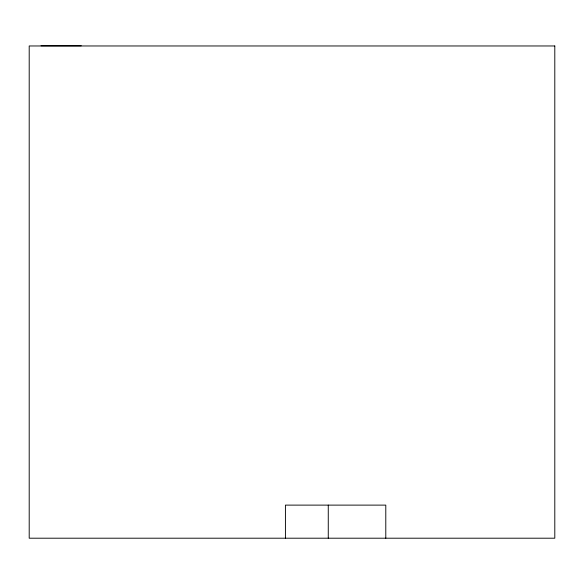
<?xml version="1.0" encoding="UTF-8"?>
<svg xmlns="http://www.w3.org/2000/svg" width="584" height="584" viewBox="0 0 584 584"><rect width="100%" height="100%" fill="white"/><g stroke="black" fill="none" stroke-linecap="round" stroke-linejoin="round"><path stroke-width="0.88" d="M41.019 45.8L81.249 45.8M385.79 538.2L385.79 505.116L285.423 505.116L285.423 538.2M328.266 505.116L328.266 538.2M554.8 45.968L29.2 45.968L29.2 538.2L554.8 538.2L554.8 45.968"/></g></svg>
